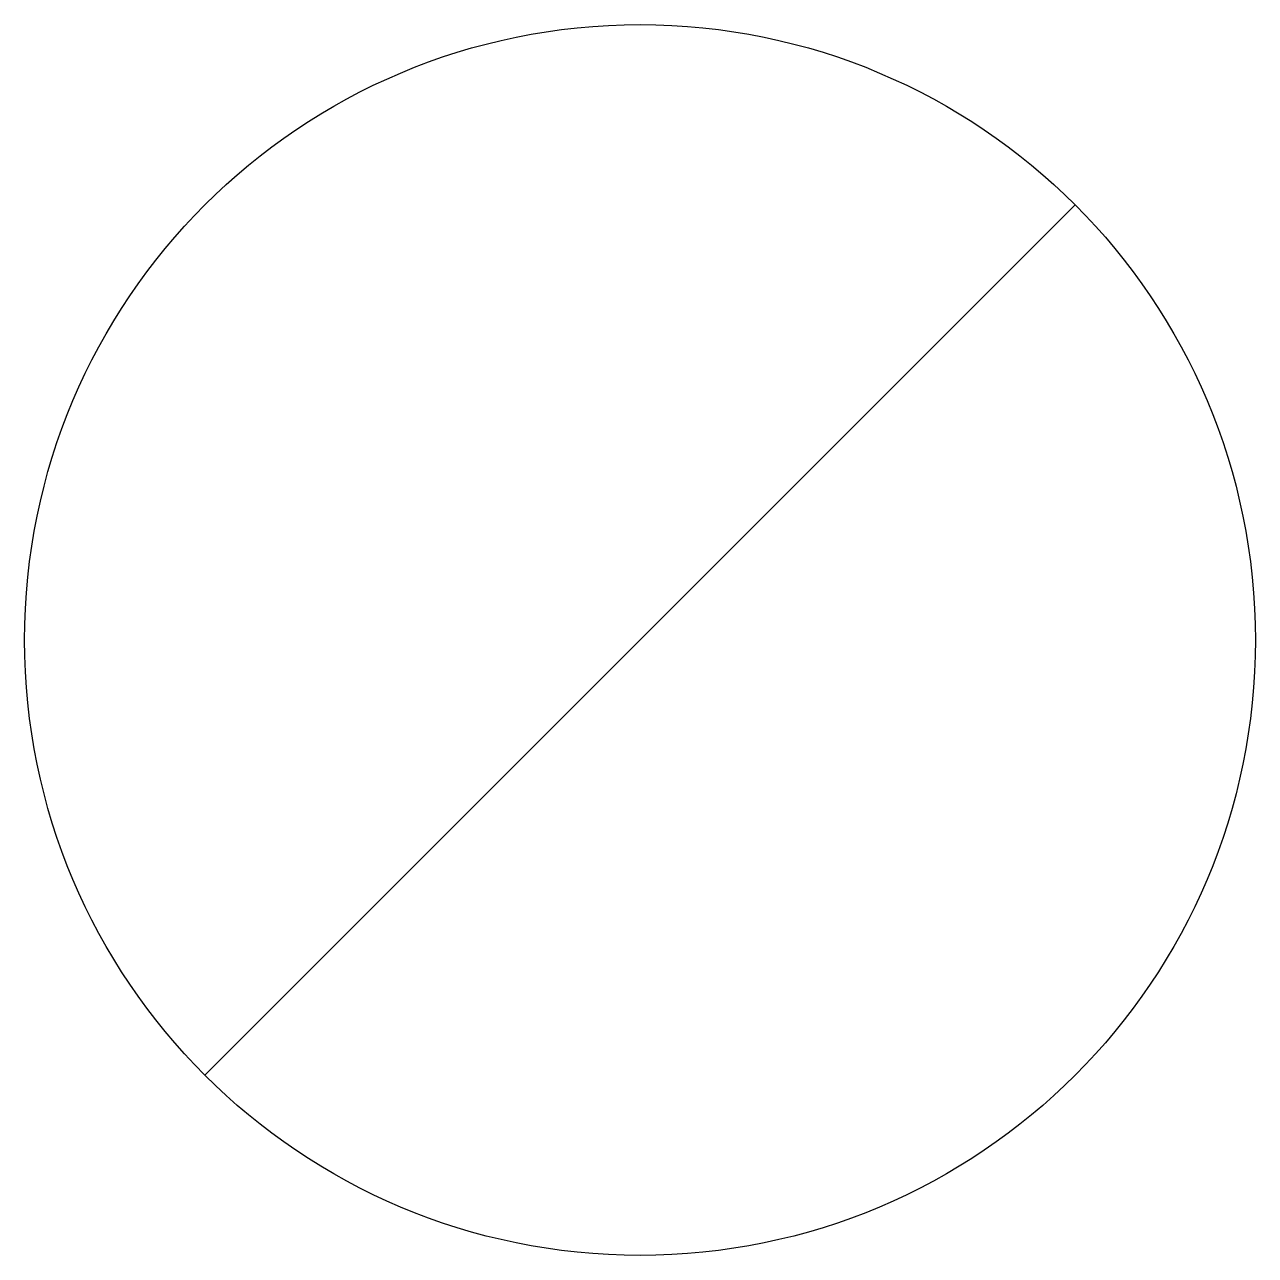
# Model space of a CAD drawing. Header units: inches. Extents: x 175 to 375, y 42 to 242.
import ezdxf

# ---------------------------------------------------------------- set-up
doc = ezdxf.new("R2010")
doc.units = ezdxf.units.IN
doc.header["$MEASUREMENT"] = 0
doc.layers.add('W-FRPT-SPRL', color=60, linetype='Continuous')

# ---------------------------------------------------------------- blocks, each defined once
blk = doc.blocks.new('*U3')
blk.add_line((70.71, 70.71), (-70.71, -70.71))
blk.add_circle((0, 0), 100)

msp = doc.modelspace()

# ---------------------------------------------------------------- block references
at = {"layer": 'W-FRPT-SPRL'}
msp.add_blockref('*U3', (274.68, 142.02), dxfattribs=at)

doc.saveas('drawing.dxf')
